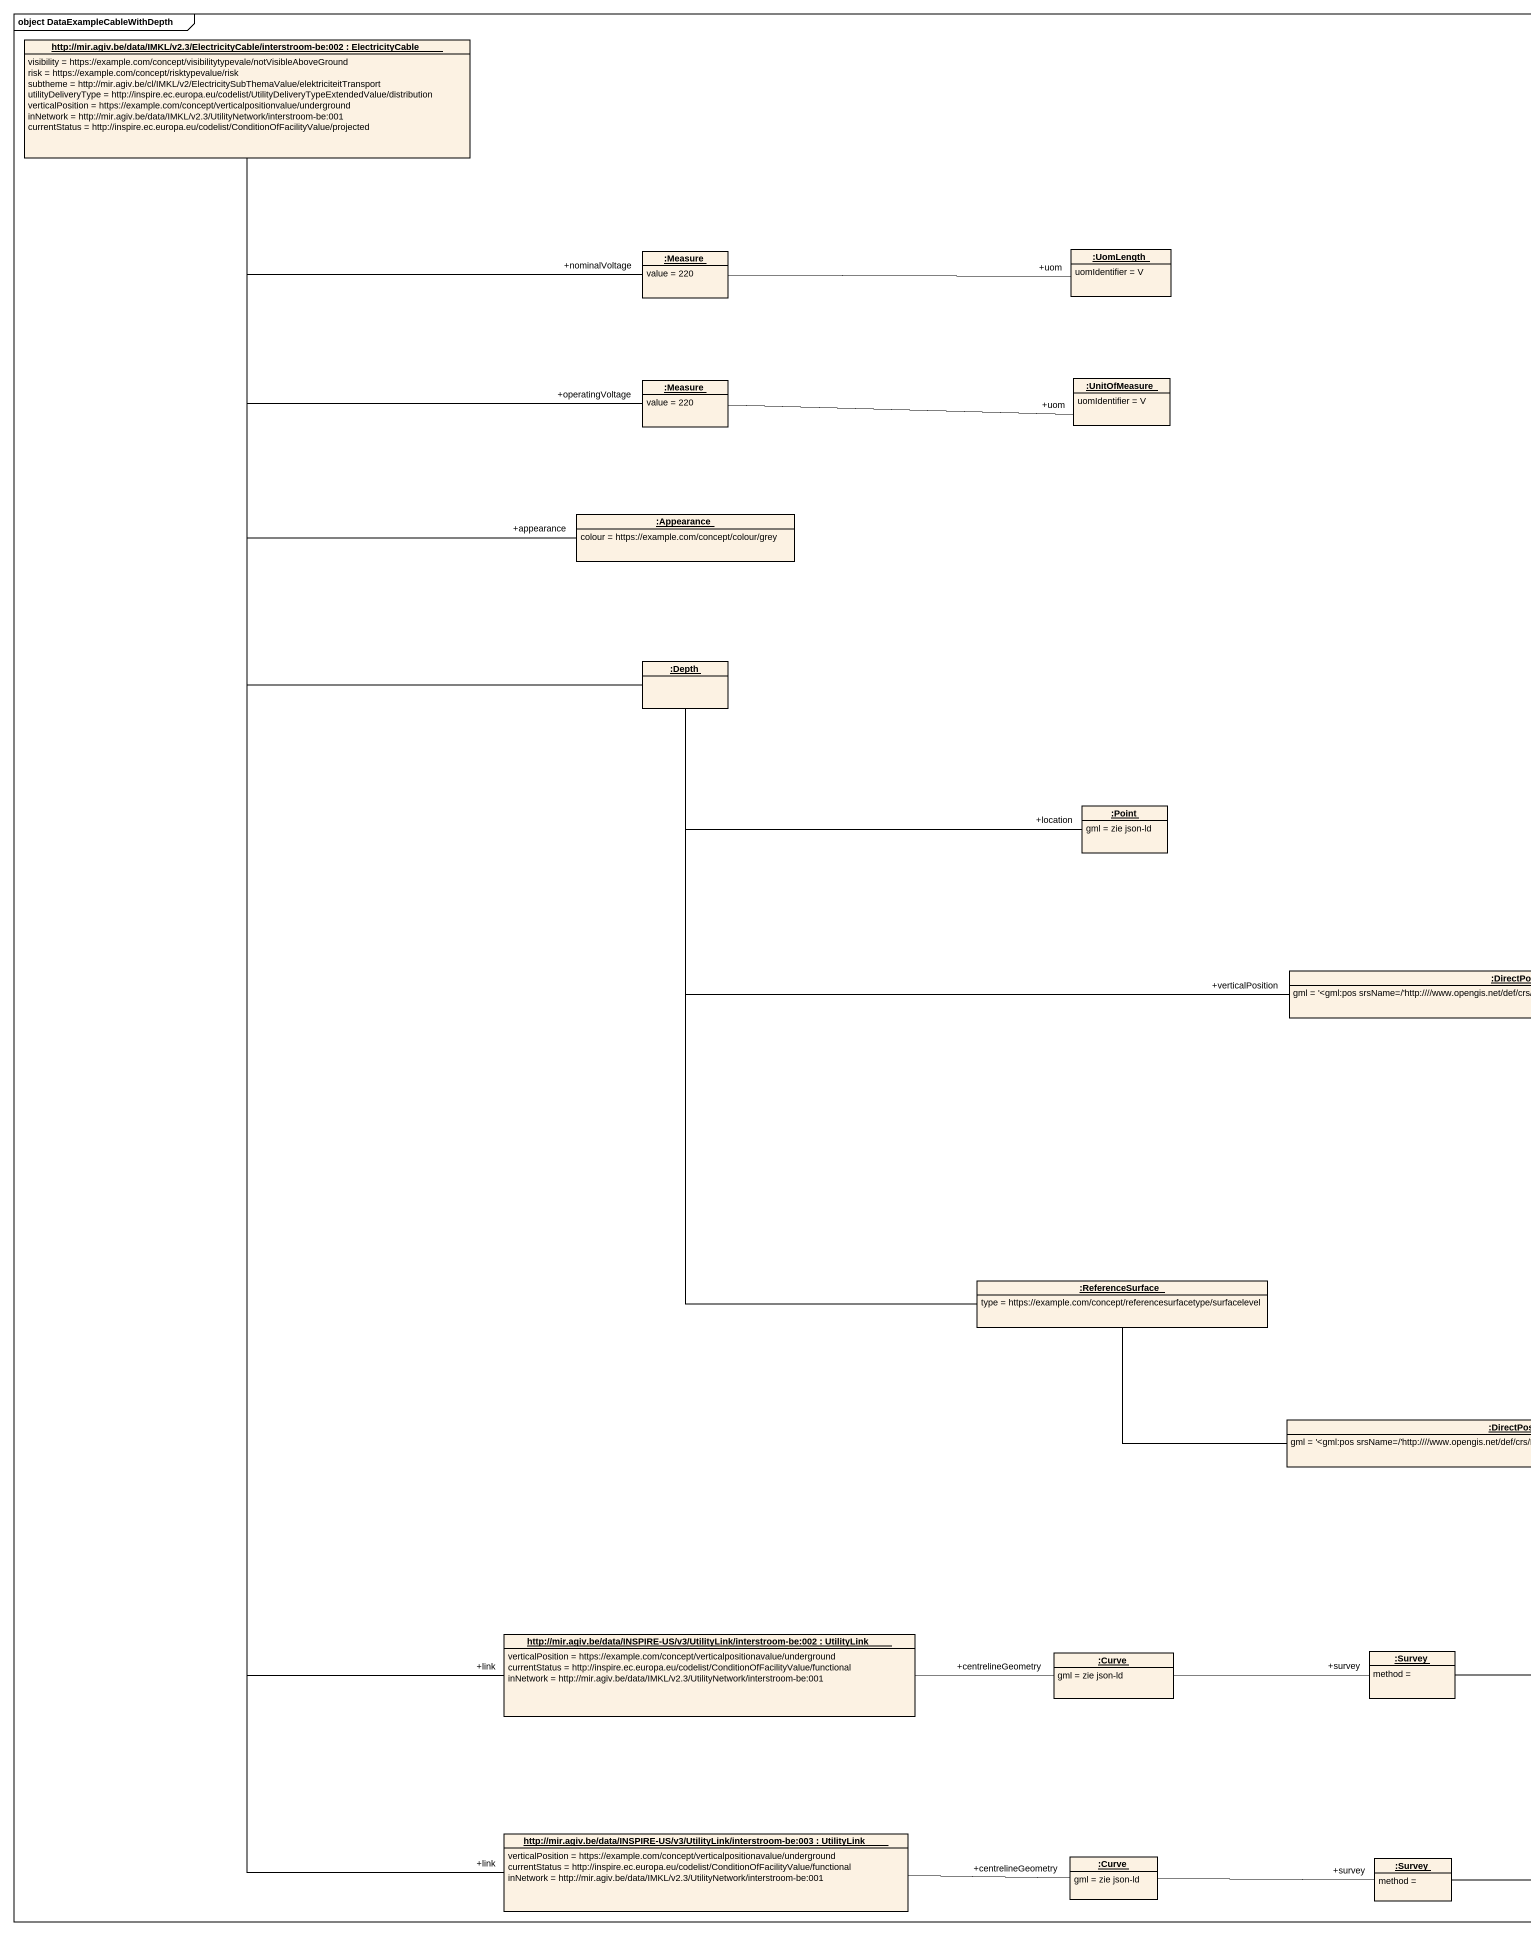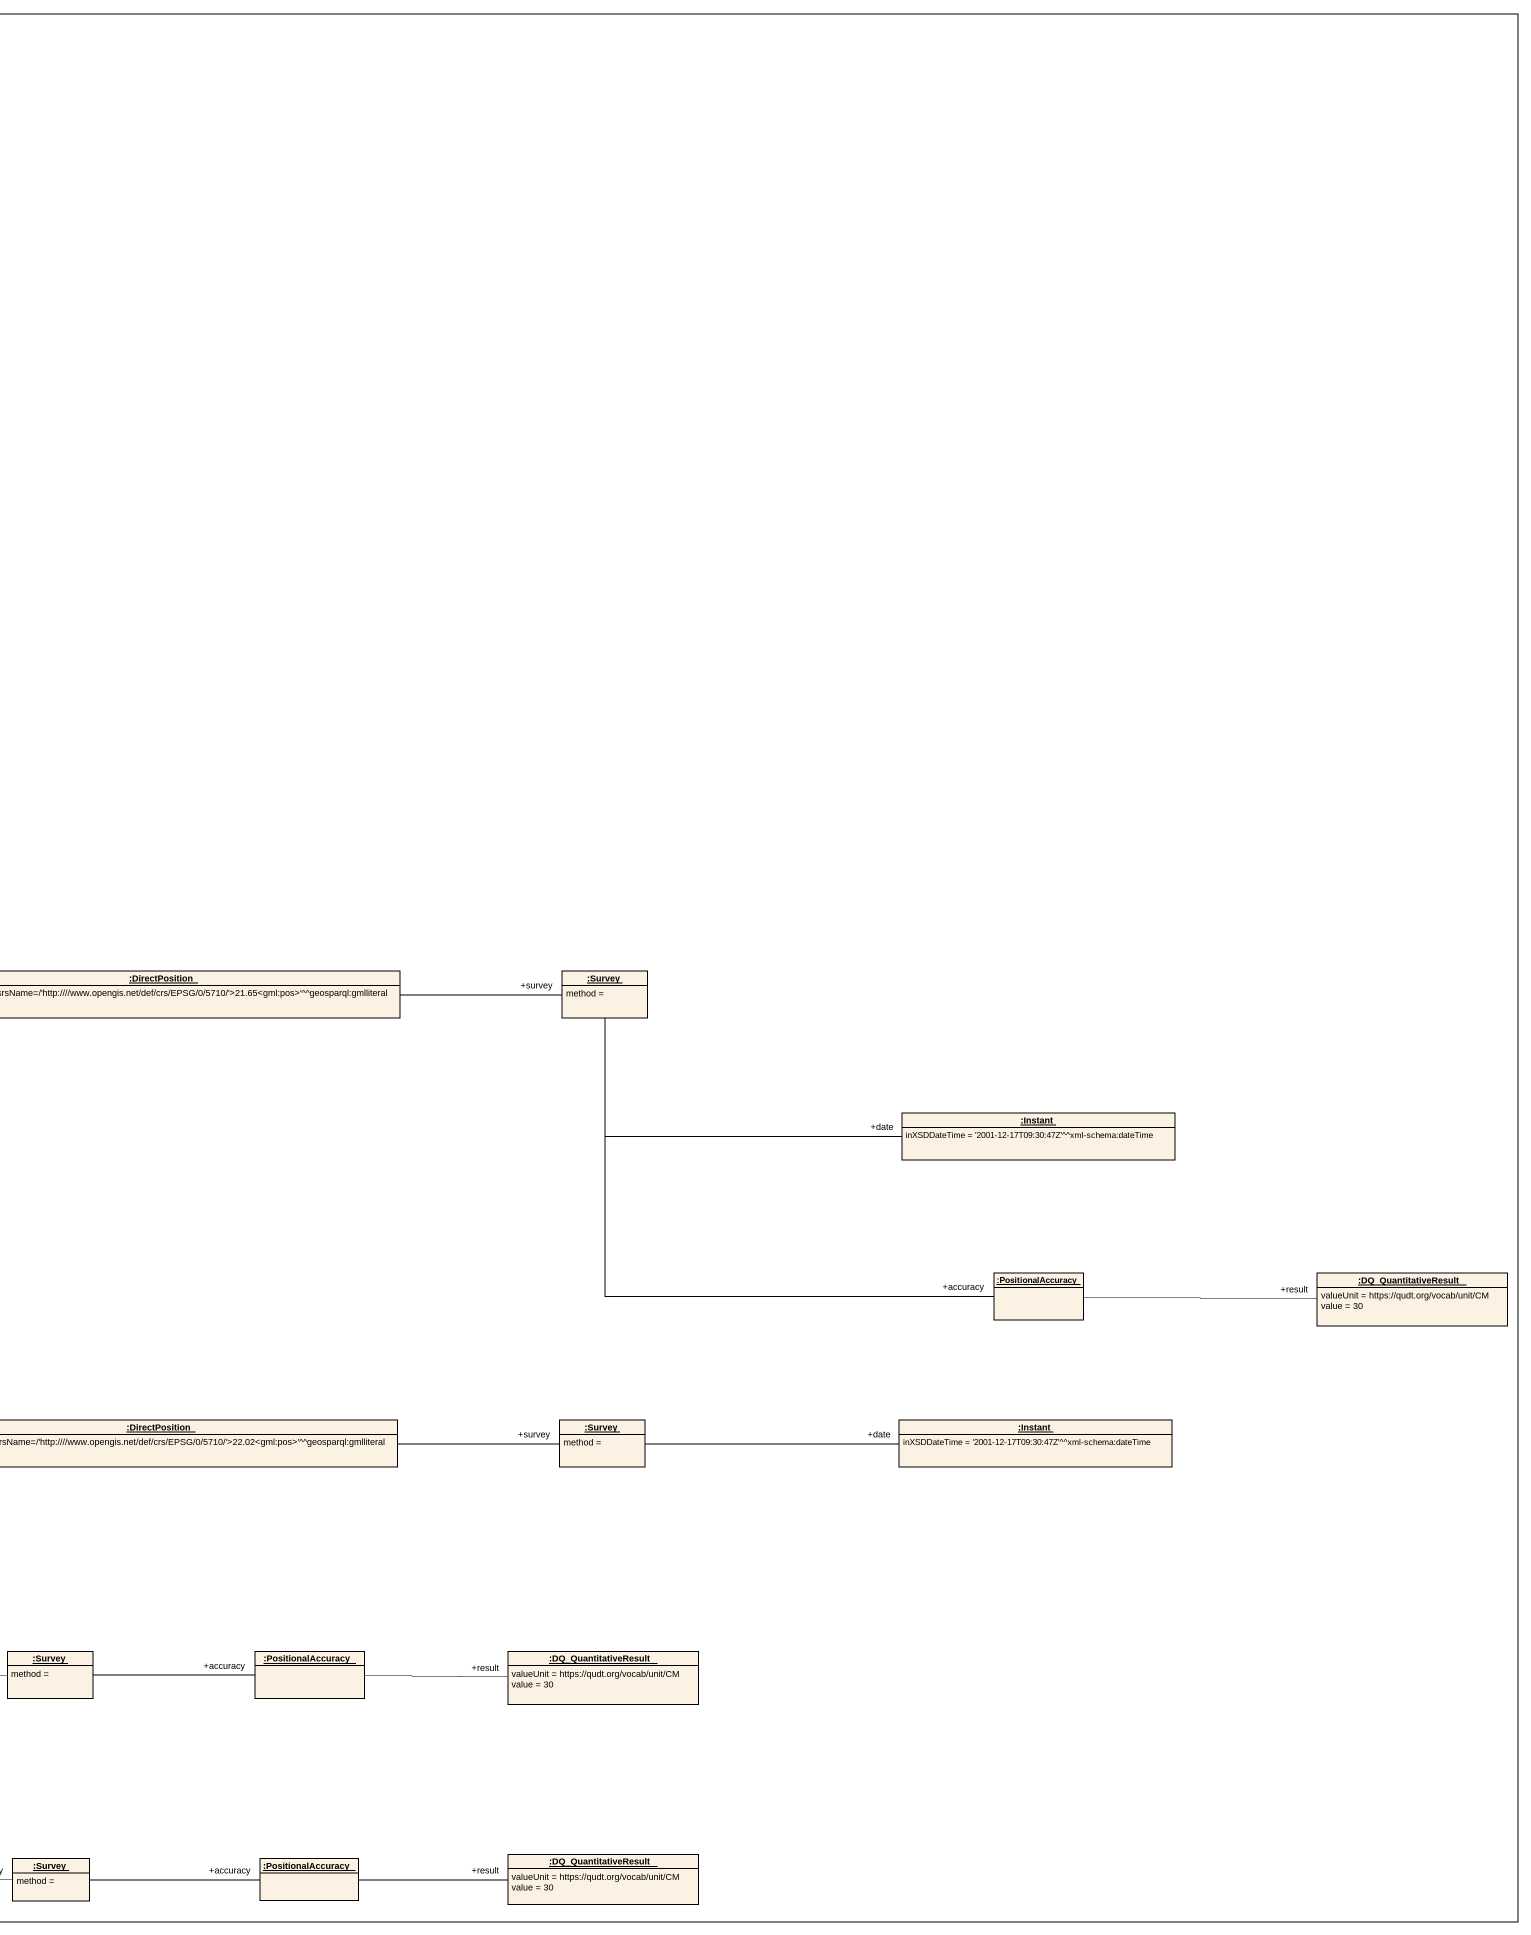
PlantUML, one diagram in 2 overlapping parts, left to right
@startuml
mainframe object DataExampleCableWithDepth
hide circle
hide empty members
object "http://mir.agiv.be/data/IMKL/v2.3/ElectricityCable/interstroom-be:002 : ElectricityCable" as http_mir_agiv_be_data_IMKL {
  visibility = https://example.com/concept/visibilitytypevale/notVisibleAboveGround
  risk = https://example.com/concept/risktypevalue/risk
  subtheme = http://mir.agiv.be/cl/IMKL/v2/ElectricitySubThemaValue/elektriciteitTransport
  utilityDeliveryType = http://inspire.ec.europa.eu/codelist/UtilityDeliveryTypeExtendedValue/distribution
  verticalPosition = https://example.com/concept/verticalpositionvalue/underground
  inNetwork = http://mir.agiv.be/data/IMKL/v2.3/UtilityNetwork/interstroom-be:001
  currentStatus = http://inspire.ec.europa.eu/codelist/ConditionOfFacilityValue/projected
}
object ":Measure" as Measure {
  value = 220
}
object ":UomLength" as UomLength {
  uomIdentifier = V
}
object ":Measure" as Measure_2 {
  value = 220
}
object ":UnitOfMeasure" as UnitOfMeasure {
  uomIdentifier = V
}
object ":Appearance" as Appearance {
  colour = https://example.com/concept/colour/grey
}
object ":Depth" as Depth
object ":Point" as Point {
  gml = zie json-ld
}
object ":DirectPosition" as DirectPosition {
  gml = '<gml:pos srsName=/'http:~//~//www.opengis.net/def/crs/EPSG/0/5710/'>21.65<gml:pos>'^^geosparql:gmlliteral
}
object ":Survey" as Survey {
  method =
}
object ":Instant" as Instant {
  inXSDDateTime = '2001-12-17T09:30:47Z'^^xml-schema:dateTime
}
object ":ReferenceSurface" as ReferenceSurface {
  type = https://example.com/concept/referencesurfacetype/surfacelevel
}
object ":PositionalAccuracy" as PositionalAccuracy
object ":DQ_QuantitativeResult" as DQ_QuantitativeResult {
  valueUnit = https://qudt.org/vocab/unit/CM
  value = 30
}
object ":DirectPosition" as DirectPosition_2 {
  gml = '<gml:pos srsName=/'http:~//~//www.opengis.net/def/crs/EPSG/0/5710/'>22.02<gml:pos>'^^geosparql:gmlliteral
}
object ":Survey" as Survey_2 {
  method =
}
object ":Instant" as Instant_2 {
  inXSDDateTime = '2001-12-17T09:30:47Z'^^xml-schema:dateTime
}
object "http://mir.agiv.be/data/INSPIRE-US/v3/UtilityLink/interstroom-be:002 : UtilityLink" as http_mir_agiv_be_data {
  verticalPosition = https://example.com/concept/verticalpositionavalue/underground
  currentStatus = http://inspire.ec.europa.eu/codelist/ConditionOfFacilityValue/functional
  inNetwork = http://mir.agiv.be/data/IMKL/v2.3/UtilityNetwork/interstroom-be:001
}
object ":Curve" as Curve {
  gml = zie json-ld
}
object ":Survey" as Survey_3 {
  method =
}
object ":PositionalAccuracy" as PositionalAccuracy_2
object ":DQ_QuantitativeResult" as DQ_QuantitativeResult_2 {
  valueUnit = https://qudt.org/vocab/unit/CM
  value = 30
}
object "http://mir.agiv.be/data/INSPIRE-US/v3/UtilityLink/interstroom-be:003 : UtilityLink" as http_mir_agiv_be_data_2 {
  verticalPosition = https://example.com/concept/verticalpositionavalue/underground
  currentStatus = http://inspire.ec.europa.eu/codelist/ConditionOfFacilityValue/functional
  inNetwork = http://mir.agiv.be/data/IMKL/v2.3/UtilityNetwork/interstroom-be:001
}
object ":Curve" as Curve_2 {
  gml = zie json-ld
}
object ":Survey" as Survey_4 {
  method =
}
object ":PositionalAccuracy" as PositionalAccuracy_3
object ":DQ_QuantitativeResult" as DQ_QuantitativeResult_3 {
  valueUnit = https://qudt.org/vocab/unit/CM
  value = 30
}
http_mir_agiv_be_data_IMKL -right- "+nominalVoltage" Measure
http_mir_agiv_be_data_IMKL -- "+operatingVoltage" Measure_2
http_mir_agiv_be_data_IMKL -- "+appearance" Appearance
http_mir_agiv_be_data_IMKL -- Depth
http_mir_agiv_be_data_IMKL -- "+link" http_mir_agiv_be_data
http_mir_agiv_be_data_IMKL -- "+link" http_mir_agiv_be_data_2
Measure -right- "+uom" UomLength
Measure_2 -right- "+uom" UnitOfMeasure
Depth -right- "+location" Point
Depth -right- "+verticalPosition" DirectPosition
Depth -- ReferenceSurface
DirectPosition -right- "+survey" Survey
Survey -right- "+date" Instant
Survey -- "+accuracy" PositionalAccuracy
ReferenceSurface -right- DirectPosition_2
PositionalAccuracy -right- "+result" DQ_QuantitativeResult
DirectPosition_2 -right- "+survey" Survey_2
Survey_2 -right- "+date" Instant_2
http_mir_agiv_be_data -right- "+centrelineGeometry" Curve
Curve -right- "+survey" Survey_3
Survey_3 -right- "+accuracy" PositionalAccuracy_2
PositionalAccuracy_2 -right- "+result" DQ_QuantitativeResult_2
http_mir_agiv_be_data_2 -right- "+centrelineGeometry" Curve_2
Curve_2 -right- "+survey" Survey_4
Survey_4 -right- "+accuracy" PositionalAccuracy_3
PositionalAccuracy_3 -right- "+result" DQ_QuantitativeResult_3
@enduml
